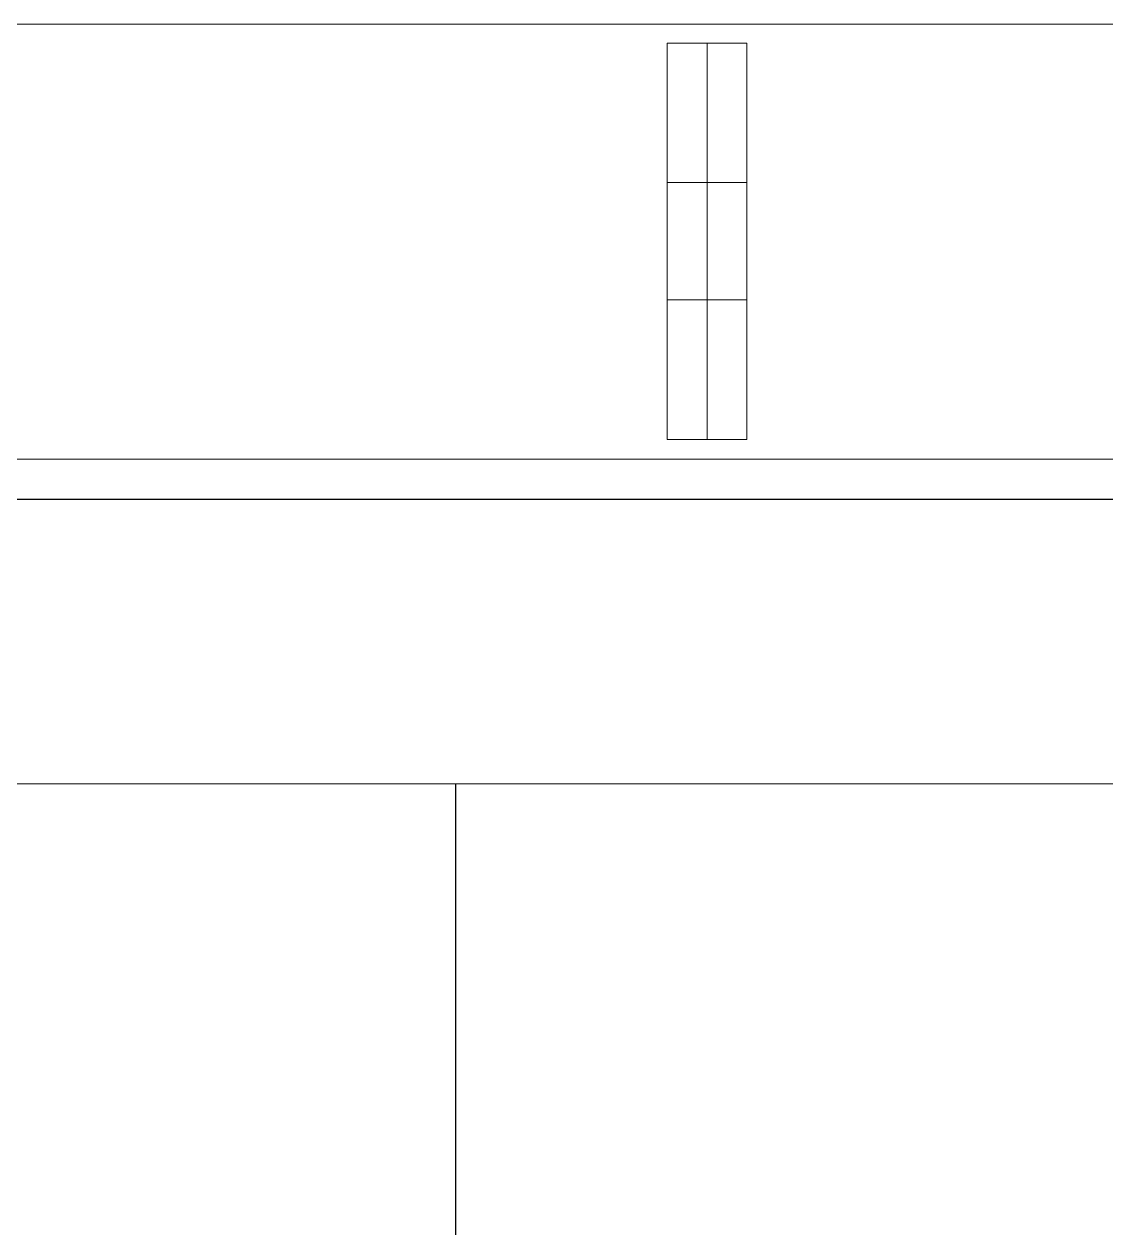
# Model space of a CAD drawing. Header units: metres. Extents: x -42301 to 31628, y -23013 to 30697.
# Drawn here: x -9386 to -7774, y 5203 to 6996 of the extents above; entities that cross this region are included whole.
import ezdxf

# ---------------------------------------------------------------- set-up
doc = ezdxf.new("R2010")
doc.units = ezdxf.units.M
doc.header["$LTSCALE"] = 0.01
doc.header["$MEASUREMENT"] = 0
doc.layers.get('0').update_dxf_attribs({"lineweight": 15})
for name, color, linetype, lineweight in [('1U - Gestion Cable', 250, 'Continuous', 5), ('Canales', 250, 'Continuous', 25), ('Rack 1 - 2', 250, 'Continuous', 5)]:
    doc.layers.add(name, color=color, linetype=linetype, lineweight=lineweight)

# ---------------------------------------------------------------- blocks, each defined once
blk = doc.blocks.new('1U - Peine Cable Rack')
at = {"layer": '1U - Gestion Cable'}
blk.add_lwpolyline([(-5.8, 37.7), (466.8, 37.7, -0.414214), (471.8, 32.7), (471.8, -1, -0.414214), (466.8, -6), (-5.8, -6, -0.414214), (-10.8, -1), (-10.8, 32.7, -0.414214)], format="xyb", close=True, dxfattribs=at)
for points in [[(299, 35.8), (295, 35.8), (295, 21.8), (299, 21.8)], [(299, 35.8), (303, 35.8), (303, 21.8), (299, 21.8)], [(299, 21.8), (295, 21.8), (295, 10), (299, 10)], [(299, 21.8), (303, 21.8), (303, 10), (299, 10)], [(299, 10), (295, 10), (295, -4), (299, -4)], [(299, 10), (303, 10), (303, -4), (299, -4)]]:
    blk.add_lwpolyline(points, close=True, dxfattribs=at)

msp = doc.modelspace()

# ---------------------------------------------------------------- linework, layer by layer
at = {"layer": 'Canales'}
for p, q in [((-12710.1, 6288.5), (-6067.8, 6288.5)), ((-8743.2, 5864.1), (-8743.2, 4572.6))]:
    msp.add_line(p, q, dxfattribs=at)
at = {"layer": 'Rack 1 - 2'}
for p, q in [((-10357.6, 5864.1), (-8420.3, 5864.1)), ((-10034.7, 5864.1), (-8743.2, 5864.1)), ((-8420.3, 5864.1), (-5514.3, 5864.1))]:
    msp.add_line(p, q, dxfattribs=at)

# ---------------------------------------------------------------- block references
at = {"xscale": 14.83992286734612, "yscale": 14.83992286734612, "zscale": 14.83992286734612}
msp.add_blockref('1U - Peine Cable Rack', (-12805.5, 6436.9), dxfattribs=at)

doc.saveas('drawing.dxf')
